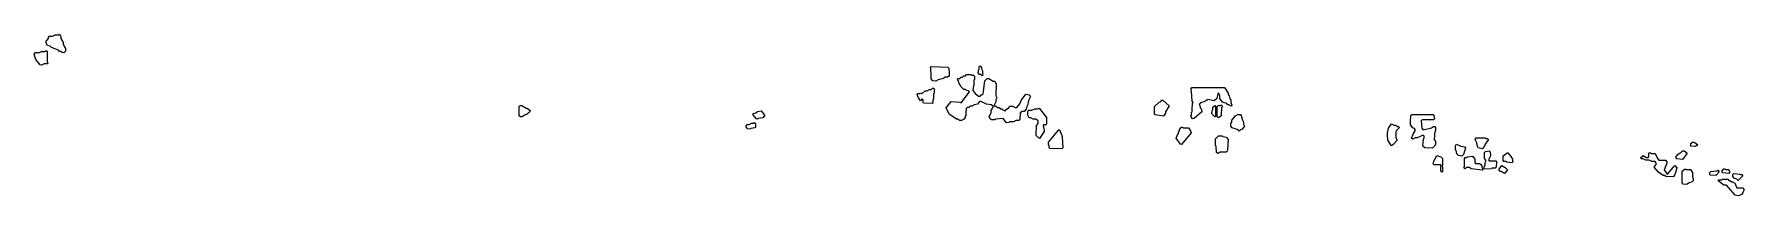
# Model space of a CAD drawing. Header units: millimetres. Extents: x 0 to 8952, y 0 to 846.
import ezdxf

# ---------------------------------------------------------------- set-up
doc = ezdxf.new("R2010")
doc.units = ezdxf.units.MM
doc.layers.add('K', color=7, linetype='Continuous')

msp = doc.modelspace()

# ---------------------------------------------------------------- linework, layer by layer
at = {"layer": 'K'}
for points in [[(138.7, 756.1), (132.9, 756.1), (127.2, 763), (90.1, 776.8), (84.3, 783.7), (70, 787.2), (62.9, 799.3), (62.9, 809.7), (74.3, 823.5), (74.3, 830.4), (78.6, 835.7), (95.8, 835.7), (110.1, 842.6), (127.2, 842.6), (133, 846.1), (140.2, 833.9), (140.2, 823.5), (151.6, 802.8), (151.6, 792.5), (163.1, 771.7), (163.1, 757.9), (155.9, 749.2), (145.8, 750.9), (138.7, 756.1)], [(8.6, 713), (0, 740.7), (7.2, 749.4), (27.2, 749.4), (38.7, 756.3), (55.8, 756.3), (58.6, 759.7), (64.4, 759.7), (68.8, 754.5), (68.8, 702.7), (71.7, 695.7), (67.3, 690.5), (53, 690.5), (38.7, 683.6), (31.5, 685.3), (8.6, 713)], [(4697.2, 647.4), (4694.3, 650.8), (4694.3, 668.1), (4691.4, 671.6), (4695.8, 676.9), (4784.4, 673.4), (4788.8, 668.2), (4788.8, 657.8), (4791.6, 654.4), (4791.6, 630.1), (4787.3, 624.9), (4781.6, 621.4), (4770.1, 621.4), (4761.6, 614.5), (4733, 607.6), (4721.6, 600.7), (4705.8, 602.5), (4697.2, 612.9), (4697.2, 647.4)], [(5030.2, 397), (5012.9, 397), (5007.2, 400.5), (5000, 412.7), (5011.4, 436.9), (5011.4, 447.2), (5022.8, 467.9), (5010.1, 476.4), (4987.2, 479.9), (4955.8, 493.7), (4950.2, 493.7), (4938.7, 479.9), (4921.6, 476.4), (4910.1, 469.5), (4901.6, 469.5), (4893, 462.6), (4884.4, 462.6), (4880.2, 457.5), (4880.2, 447.2), (4877.4, 443.7), (4877.4, 419.5), (4874.5, 416.1), (4874.5, 409.2), (4867.3, 400.5), (4855.9, 393.6), (4844.4, 393.6), (4835.8, 400.5), (4830.1, 400.5), (4790, 428.1), (4774.3, 461), (4801.5, 493.9), (4847.3, 490.4), (4852.9, 487), (4897.1, 543.9), (4892.9, 548.9), (4878.6, 552.4), (4875.8, 555.8), (4867.2, 555.8), (4851.5, 571.4), (4848.6, 581.8), (4842.9, 588.7), (4840, 602.5), (4834.3, 609.4), (4838.6, 614.7), (4844.4, 614.7), (4852.9, 621.6), (4861.5, 621.6), (4867.2, 628.5), (4875.8, 628.5), (4881.5, 635.4), (4907.3, 635.4), (4910.2, 632), (4918.7, 632), (4923.1, 626.7), (4923.1, 609.4), (4920.2, 606), (4920.2, 578.3), (4917.4, 574.9), (4914.5, 550.8), (4927.3, 535.3), (4944.4, 521.5), (4952.9, 521.5), (4958.6, 528.4), (4964.4, 528.4), (4968.6, 533.5), (4977.2, 602.6), (4990.1, 614.7), (4998.7, 614.7), (5021.6, 600.9), (5030.2, 600.9), (5037.4, 585.3), (5034.5, 523.2), (5040.2, 512.8), (5034.5, 502.4), (5034.5, 492), (5025.9, 474.8), (5030.2, 469.7), (5035.9, 469.7), (5044.4, 462.8), (5053, 462.8), (5058.7, 455.9), (5067.3, 455.9), (5073, 449), (5084.4, 445.6), (5092.9, 455.9), (5098.6, 455.9), (5110.1, 469.7), (5124.4, 469.7), (5135.9, 462.8), (5144.4, 462.8), (5160, 481.8), (5168.6, 499), (5192.9, 531.9), (5210.2, 528.4), (5214.5, 523.2), (5214.5, 516.2), (5205.9, 498.9), (5203.1, 478.2), (5197.3, 467.9), (5194.5, 454), (5184.4, 441.9), (5170.2, 441.9), (5163.1, 433.3), (5160.2, 398.8), (5155.9, 393.6), (5141.6, 393.6), (5127.3, 386.7), (5107.3, 386.7), (5104.4, 383.2), (5091.5, 381.5), (5072.9, 403.9), (5033, 400.5), (5030.2, 397)], [(4950.1, 635.2), (4942.9, 643.9), (4945.7, 661.3), (4948.6, 664.7), (4948.6, 675.1), (4953, 680.4), (4960.2, 671.6), (4960.2, 664.7), (4965.9, 654.4), (4965.9, 637.1), (4968.8, 633.6), (4964.4, 628.3), (4955.8, 635.2), (4950.1, 635.2)], [(4654.3, 502.4), (4650.1, 507.4), (4641.5, 497.1), (4628.6, 516.2), (4622.9, 530.1), (4627.2, 535.3), (4638.6, 535.3), (4641.5, 538.8), (4650.1, 535.3), (4664.4, 549.1), (4675.8, 549.1), (4687.2, 556), (4695.8, 556), (4704.4, 562.9), (4710.2, 562.9), (4714.5, 554.2), (4711.6, 550.7), (4711.6, 536.9), (4708.8, 533.5), (4708.8, 505.8), (4705.9, 502.4), (4705.9, 488.6), (4701.6, 483.3), (4657.2, 485.1), (4654.3, 488.6), (4654.3, 502.4)], [(6060, 436.9), (6062.9, 440.3), (6062.9, 467.9), (6065.7, 471.4), (6065.7, 485.2), (6068.6, 488.6), (6062.9, 495.5), (6060, 547.3), (6057.2, 550.7), (6057.2, 561.2), (6061.5, 566.4), (6233, 566.4), (6251.6, 537), (6251.6, 530.1), (6257.3, 523.2), (6260.2, 509.4), (6265.9, 502.5), (6265.9, 488.6), (6271.7, 474.8), (6267.3, 469.5), (6255.8, 476.4), (6250.1, 476.4), (6244.3, 483.4), (6221.5, 490.3), (6208.6, 509.3), (6208.6, 523.1), (6201.5, 538.5), (6197.3, 533.5), (6191.6, 509.3), (6178.7, 497.1), (6144.4, 504), (6141.6, 500.6), (6135.9, 500.6), (6130.2, 493.7), (6107.3, 486.8), (6100.2, 478.2), (6105.9, 467.9), (6105.9, 461), (6111.6, 454.1), (6114.5, 440.2), (6073, 403.9), (6065.8, 402.2), (6057.1, 416.1), (6060, 423), (6060, 436.9)], [(2545.8, 412.6), (2540, 419.5), (2540, 467.9), (2544.4, 473.2), (2553, 473.2), (2575.9, 459.4), (2581.6, 459.4), (2597.4, 447.2), (2593, 438.5), (2581.6, 428.1), (2570.2, 424.7), (2555.9, 414.3), (2545.8, 412.6)], [(5257.2, 391.9), (5244.4, 400.5), (5230.1, 400.5), (5218.7, 407.4), (5210, 407.4), (5202.9, 423), (5202.9, 443.8), (5207.2, 449), (5224.4, 449), (5238.7, 455.9), (5255.8, 455.9), (5261.6, 459.4), (5300.2, 409.2), (5300.2, 374.7), (5295.9, 369.4), (5287.3, 372.8), (5283.1, 367.8), (5285.9, 350.6), (5288.8, 347.1), (5288.8, 336.7), (5264.4, 300.3), (5245.7, 316), (5248.6, 367.8), (5257.2, 378.2), (5257.2, 391.9)], [(5870.1, 424.7), (5865.7, 429.9), (5865.7, 467.9), (5890.1, 490.4), (5898.6, 493.9), (5904.4, 500.8), (5910.1, 500.8), (5943.1, 471.4), (5923.1, 440.3), (5923.1, 433.4), (5917.3, 423), (5913, 417.7), (5870.1, 424.7)], [(6165.7, 436.8), (6171.4, 454.1), (6171.4, 464.5), (6181.6, 473.2), (6185.9, 467.9), (6185.9, 419.5), (6181.5, 414.2), (6165.7, 429.9), (6165.7, 436.8)], [(6198.6, 473.2), (6210.1, 473.2), (6215.8, 476.7), (6220.2, 471.4), (6220.2, 464.4), (6217.4, 461), (6217.4, 443.7), (6214.5, 440.2), (6214.5, 419.5), (6201.5, 407.4), (6194.3, 412.6), (6194.3, 467.9), (6198.6, 473.2)], [(3734.3, 350.4), (3728.6, 360.9), (3728.6, 367.8), (3732.9, 373.1), (3744.4, 373.1), (3755.8, 380), (3767.2, 380), (3770.1, 383.5), (3777.4, 378.2), (3777.4, 360.8), (3773, 355.6), (3753, 352.2), (3750.2, 348.7), (3734.3, 350.4)], [(3782.9, 402.2), (3762.8, 426.5), (3767.2, 431.7), (3778.6, 435.2), (3787.2, 442.1), (3807.3, 445.6), (3826, 419.6), (3815.9, 407.4), (3790.2, 403.9), (3787.3, 400.5), (3782.9, 402.2)], [(5991.4, 326.4), (5991.4, 333.3), (5997.2, 340.2), (5997.2, 347.1), (6007.2, 359.3), (6013, 359.3), (6015.9, 355.8), (6044.4, 355.8), (6051.6, 347.1), (6057.4, 329.8), (6007.3, 269.3), (6002.9, 271), (5980, 302.2), (5985.7, 319.5), (5991.4, 326.4)], [(6265.7, 378.2), (6271.4, 385.1), (6271.4, 395.4), (6290, 417.9), (6301.5, 424.8), (6315.9, 424.8), (6320.2, 419.6), (6325.9, 395.4), (6331.6, 385.1), (6331.6, 374.7), (6337.4, 364.3), (6324.5, 348.7), (6315.9, 345.3), (6310.1, 338.3), (6304.3, 345.3), (6272.9, 355.6), (6265.7, 364.3), (6265.7, 378.2)], [(7088.6, 291.8), (7088.6, 302.2), (7085.7, 305.6), (7085.7, 333.3), (7088.6, 336.8), (7091.4, 354), (7107.2, 376.5), (7118.7, 369.6), (7127.3, 369.6), (7138.7, 362.7), (7144.4, 362.7), (7148.8, 357.4), (7131.6, 340.1), (7128.8, 333.2), (7128.8, 305.7), (7137.4, 291.8), (7115.9, 269.3), (7107.2, 262.3), (7088.6, 291.8)], [(7271.4, 260.7), (7274.3, 298.8), (7277.2, 302.2), (7277.2, 312.5), (7272.9, 317.6), (7241.6, 303.8), (7230.1, 303.8), (7218.7, 296.9), (7211.4, 302.2), (7220, 322.9), (7231.4, 340.2), (7231.4, 347), (7227.2, 352.2), (7218.6, 355.6), (7205.7, 371.2), (7205.7, 402.3), (7208.6, 405.8), (7208.6, 419.6), (7212.9, 424.8), (7324.4, 424.8), (7328.8, 419.6), (7331.6, 402.3), (7327.3, 397), (7267.3, 397), (7263.1, 391.9), (7265.9, 354), (7273, 345.5), (7315.8, 355.8), (7327.2, 362.7), (7333, 362.7), (7337.4, 357.5), (7337.4, 343.6), (7331.6, 326.3), (7331.6, 305.6), (7328.8, 298.7), (7337.4, 285), (7337.4, 267.6), (7321.6, 248.6), (7281.5, 252), (7271.4, 260.7)], [(5311.4, 267.6), (5311.4, 281.5), (5364.4, 345.4), (5367.3, 345.4), (5371.6, 340.2), (5371.6, 333.3), (5377.3, 326.4), (5383.1, 309.1), (5385.9, 250.4), (5381.6, 245.1), (5317.2, 246.9), (5314.3, 250.4), (5314.3, 264.2), (5311.4, 267.6)], [(6188.6, 260.7), (6185.7, 264.2), (6185.7, 298.8), (6201.5, 314.4), (6221.6, 314.4), (6224.5, 310.9), (6241.6, 307.5), (6251.6, 295.3), (6248.8, 240), (6245.9, 233.1), (6241.6, 227.9), (6210.1, 227.9), (6198.7, 220.9), (6191.4, 226.2), (6191.4, 240), (6188.6, 243.5), (6188.6, 260.7)], [(7442.9, 240), (7442.9, 253.8), (7440, 257.3), (7447.2, 269.5), (7470.1, 259.1), (7490.2, 255.7), (7494.5, 250.4), (7483.1, 215.8), (7475.9, 207.1), (7458.6, 210.6), (7448.6, 219.3), (7445.7, 236.5), (7442.9, 240)], [(7554.3, 278), (7545.7, 295.3), (7550, 304), (7598.7, 304), (7601.6, 300.6), (7610.2, 300.6), (7614.5, 295.3), (7597.3, 271.1), (7594.5, 260.7), (7581.6, 245.1), (7561.5, 252), (7557.2, 257.3), (7554.3, 278)], [(8674.3, 260.7), (8671.4, 264.2), (8674.3, 267.7), (8674.3, 274.6), (8684.4, 283.3), (8695.9, 279.8), (8711.7, 267.7), (8698.7, 258.9), (8674.3, 260.7)], [(7328.6, 181.4), (7344.3, 210.8), (7364.4, 203.9), (7374.5, 195.2), (7374.5, 164.1), (7371.7, 157.2), (7374.5, 153.8), (7374.5, 129.5), (7370.1, 124.2), (7365.7, 129.5), (7365.7, 153.8), (7368.6, 157.2), (7364.4, 162.3), (7330.1, 162.3), (7325.7, 167.5), (7328.6, 181.4)], [(7488.6, 195.2), (7492.9, 200.4), (7501.5, 200.4), (7504.3, 203.9), (7530.2, 207.4), (7543.1, 191.7), (7543.1, 174.5), (7547.3, 169.4), (7567.3, 169.4), (7573, 165.9), (7580.2, 157.2), (7580.2, 150.3), (7585.9, 139.9), (7581.6, 134.6), (7524.4, 141.6), (7515.8, 148.5), (7501.6, 148.5), (7490.1, 141.5), (7485.7, 146.8), (7488.6, 153.8), (7488.6, 195.2)], [(7602.8, 184.8), (7594.3, 195.1), (7594.3, 226.3), (7598.6, 231.5), (7618.7, 235), (7623.1, 229.7), (7625.9, 209), (7614.5, 188.3), (7618.7, 183.2), (7653, 183.2), (7657.4, 177.9), (7654.5, 150.2), (7650.2, 145), (7633, 145), (7630.2, 141.6), (7594.4, 139.8), (7591.4, 143.3), (7591.4, 150.3), (7597.2, 164.1), (7597.2, 174.5), (7602.8, 184.8)], [(7691.4, 209), (7712.9, 224.6), (7715.9, 224.6), (7731.6, 205.6), (7740.2, 191.7), (7740.2, 184.8), (7743.1, 181.4), (7738.7, 172.6), (7710.1, 176.1), (7707.2, 179.5), (7695.8, 179.5), (7691.4, 184.8), (7691.4, 209)], [(8504.3, 124.3), (8482.8, 150.3), (8494.3, 167.5), (8487.2, 179.5), (8470.1, 179.5), (8455.8, 186.4), (8438.7, 186.4), (8424.4, 193.3), (8415.8, 193.3), (8411.4, 198.6), (8424.4, 210.8), (8441.6, 200.4), (8450.1, 200.4), (8454.3, 205.6), (8454.3, 215.8), (8451.4, 219.3), (8455.8, 224.6), (8464.4, 224.6), (8467.3, 221.2), (8487.3, 221.2), (8500.2, 195.2), (8507.3, 186.6), (8541.6, 186.6), (8548.8, 177.9), (8548.8, 171), (8534.5, 136.5), (8550.2, 114.1), (8552.9, 114.1), (8590.1, 159.1), (8600.2, 146.9), (8594.5, 122.6), (8588.8, 108.8), (8581.6, 100.1), (8542.9, 101.9), (8535.8, 107), (8530.1, 107), (8504.3, 124.3)], [(8597.2, 198.6), (8597.2, 205.6), (8607.2, 217.7), (8624.3, 228), (8630.1, 235), (8638.7, 235), (8654.5, 222.8), (8630.2, 189.9), (8601.5, 193.3), (8597.2, 198.6)], [(7714.5, 136.5), (7698.7, 117.4), (7681.5, 127.7), (7675.8, 127.7), (7671.4, 133), (7671.4, 140), (7684.4, 159), (7701.6, 148.6), (7714.5, 136.5)], [(8647.3, 138.3), (8673, 138.3), (8683.1, 122.7), (8683.1, 95.1), (8685.9, 91.6), (8685.9, 77.7), (8681.6, 72.5), (8661.6, 65.6), (8653, 58.7), (8634.3, 60.4), (8628.6, 67.4), (8628.6, 129.6), (8644.4, 141.8), (8647.3, 138.3)], [(8778.6, 127.9), (8810.1, 131.4), (8815.8, 134.9), (8823.1, 126.1), (8804.4, 107), (8777.2, 108.8), (8774.3, 112.3), (8774.3, 122.7), (8778.6, 127.9)], [(8847.2, 141.8), (8853, 141.8), (8855.9, 138.3), (8870.2, 138.3), (8877.4, 129.6), (8877.4, 122.6), (8873, 117.4), (8841.5, 120.8), (8837.1, 129.6), (8847.2, 141.8)], [(8898.6, 117.6), (8930.2, 114.1), (8933, 110.7), (8941.6, 110.7), (8946, 105.4), (8921.5, 79.4), (8915.8, 86.3), (8901.5, 93.2), (8894.3, 101.9), (8894.3, 112.3), (8898.6, 117.6)], [(8821.5, 83.1), (8835.8, 83.1), (8838.6, 86.5), (8867.3, 86.5), (8873, 79.6), (8878.7, 79.6), (8887.3, 72.7), (8893, 72.7), (8904.5, 65.8), (8915.9, 41.6), (8947.3, 41.6), (8951.6, 36.4), (8951.6, 29.4), (8945.9, 15.6), (8938.7, 6.9), (8924.4, 0), (8907.2, 3.5), (8861.5, 55.2), (8847.2, 55.2), (8817.1, 77.8), (8821.5, 83.1)]]:
    msp.add_lwpolyline(points, close=True, dxfattribs=at)

doc.saveas('drawing.dxf')
